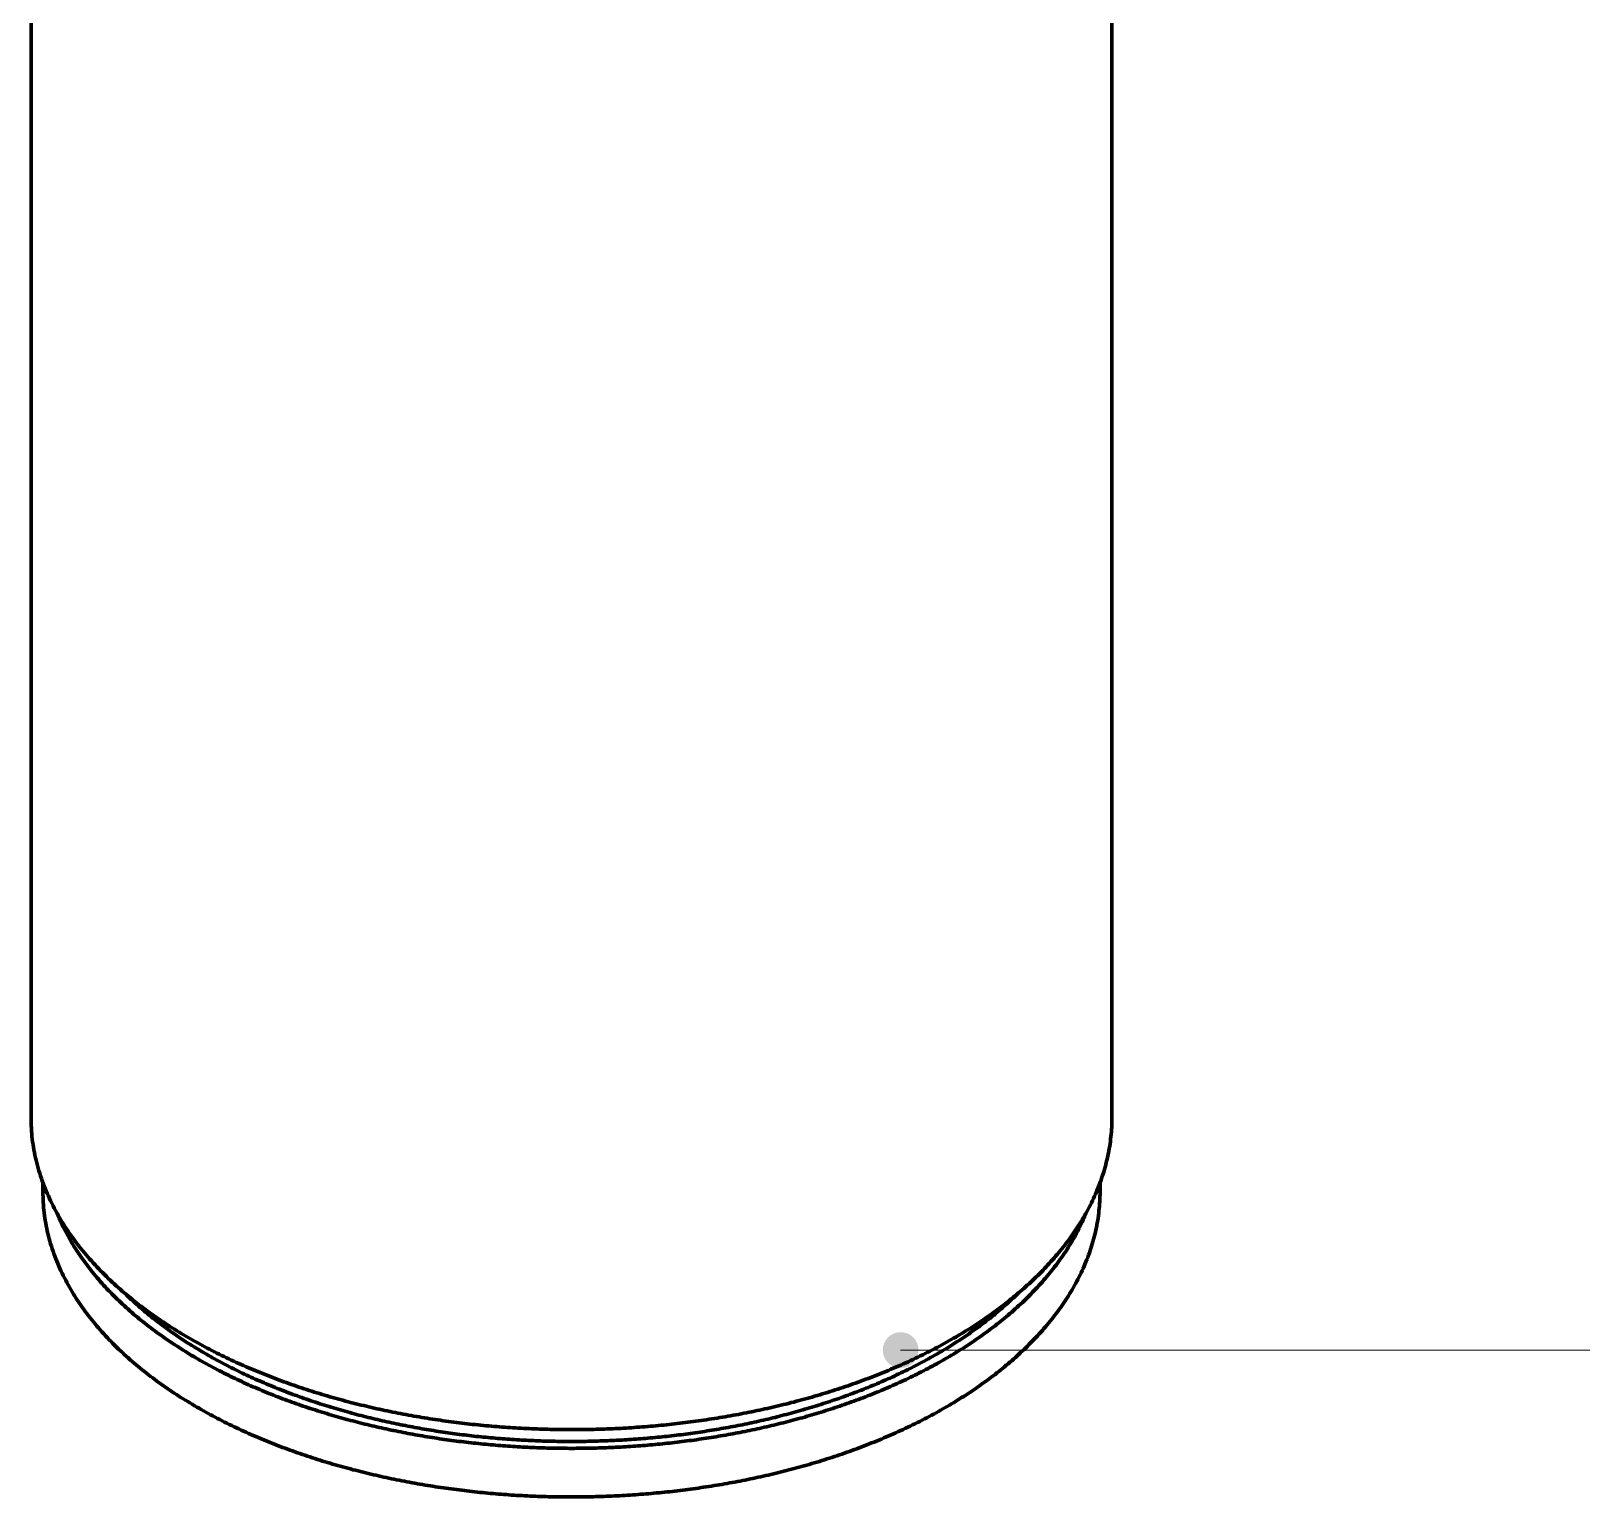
# Model space of a CAD drawing. Header units: millimetres. Extents: x 0 to 420, y 0 to 297.
# Drawn here: x 117.3 to 169.4, y 81.9 to 131.2 of the extents above; entities that cross this region are included whole.
import ezdxf

# ---------------------------------------------------------------- set-up
doc = ezdxf.new("R2010")
doc.units = ezdxf.units.MM
doc.layers.add('01-VISIBLE', color=7, linetype='CONTINUOUS', lineweight=70)
doc.layers.add('08-FINA', color=5, linetype='CONTINUOUS', lineweight=18)

msp = doc.modelspace()

# ---------------------------------------------------------------- hatches: boundary and pattern name
at = {"layer": '08-FINA'}
h = msp.add_hatch(color=7, dxfattribs=at)
h.dxf.hatch_style = 1
edge = h.paths.add_edge_path()
edge.add_arc((146.535, 86.879), 0.6, 0, 360)

# ---------------------------------------------------------------- linework, layer by layer
at = {"layer": '01-VISIBLE'}
for p, q in [((117.331, 94.687), (117.331, 173.407)), ((153.631, 94.687), (153.631, 173.407)), ((117.731, 92.194), (117.731, 92.499)), ((153.231, 92.194), (153.231, 92.499))]:
    msp.add_line(p, q, dxfattribs=at)
for points in [[(117.331, 94.687), (117.332, 94.596), (117.334, 94.505), (117.337, 94.415), (117.342, 94.324), (117.348, 94.234), (117.356, 94.144), (117.364, 94.054), (117.375, 93.964), (117.386, 93.874), (117.399, 93.784), (117.413, 93.695), (117.428, 93.605), (117.445, 93.516), (117.463, 93.428), (117.482, 93.339), (117.502, 93.251), (117.524, 93.163), (117.547, 93.075), (117.571, 92.988), (117.597, 92.901), (117.623, 92.814), (117.651, 92.728), (117.68, 92.642), (117.71, 92.557), (117.741, 92.472), (117.774, 92.387), (117.807, 92.303), (117.842, 92.219), (117.877, 92.136), (117.914, 92.053), (117.951, 91.971), (117.99, 91.889), (118.03, 91.808), (118.07, 91.727), (118.112, 91.646), (118.155, 91.566), (118.198, 91.487), (118.243, 91.408), (118.288, 91.329), (118.334, 91.252), (118.381, 91.174), (118.429, 91.097), (118.478, 91.021), (118.528, 90.945), (118.578, 90.87), (118.629, 90.795), (118.681, 90.721), (118.734, 90.647), (118.787, 90.574), (118.841, 90.502), (118.896, 90.43), (118.952, 90.358), (119.008, 90.287), (119.065, 90.217), (119.123, 90.147), (119.181, 90.078), (119.24, 90.009), (119.3, 89.941), (119.36, 89.873), (119.42, 89.806), (119.482, 89.739), (119.544, 89.673), (119.606, 89.607), (119.669, 89.542), (119.733, 89.478), (119.797, 89.414), (119.861, 89.35), (119.926, 89.287), (119.992, 89.225), (120.058, 89.163), (120.125, 89.101), (120.192, 89.04), (120.259, 88.98), (120.327, 88.92), (120.395, 88.86), (120.464, 88.801), (120.533, 88.743), (120.603, 88.685), (120.673, 88.628), (120.743, 88.571), (120.814, 88.514), (120.885, 88.458), (120.957, 88.403), (121.029, 88.348), (121.101, 88.293), (121.174, 88.239), (121.247, 88.185), (121.32, 88.132), (121.394, 88.079), (121.468, 88.027), (121.542, 87.975), (121.617, 87.924), (121.692, 87.873), (121.767, 87.823), (121.842, 87.773), (121.918, 87.723), (121.994, 87.674), (122.071, 87.625), (122.147, 87.577), (122.224, 87.529), (122.302, 87.482), (122.379, 87.435), (122.457, 87.389), (122.535, 87.342), (122.613, 87.297), (122.691, 87.252), (122.77, 87.207), (122.849, 87.162), (122.928, 87.118), (123.008, 87.075), (123.087, 87.031), (123.167, 86.989), (123.247, 86.946), (123.327, 86.904), (123.408, 86.862), (123.488, 86.821), (123.569, 86.78), (123.65, 86.74), (123.731, 86.7), (123.813, 86.66), (123.894, 86.621), (123.976, 86.582), (124.058, 86.543), (124.14, 86.505), (124.223, 86.467), (124.305, 86.43), (124.388, 86.393), (124.471, 86.356), (124.554, 86.32), (124.637, 86.284), (124.72, 86.248), (124.803, 86.213), (124.887, 86.178), (124.971, 86.144), (125.055, 86.109), (125.139, 86.076), (125.223, 86.042), (125.307, 86.009), (125.391, 85.976), (125.476, 85.944), (125.561, 85.912), (125.646, 85.88), (125.73, 85.848), (125.816, 85.817), (125.901, 85.786), (125.986, 85.756), (126.071, 85.726), (126.157, 85.696), (126.243, 85.667), (126.328, 85.638), (126.414, 85.609), (126.5, 85.58), (126.586, 85.552), (126.673, 85.525), (126.759, 85.497), (126.845, 85.47), (126.932, 85.443), (127.018, 85.417), (127.105, 85.39), (127.192, 85.364), (127.279, 85.339), (127.366, 85.314), (127.453, 85.289), (127.54, 85.264), (127.627, 85.24), (127.715, 85.216), (127.802, 85.192), (127.89, 85.168), (127.977, 85.145), (128.065, 85.122), (128.152, 85.1), (128.24, 85.078), (128.328, 85.056), (128.416, 85.034), (128.504, 85.013), (128.592, 84.992), (128.68, 84.971), (128.769, 84.951), (128.857, 84.931), (128.945, 84.911), (129.034, 84.891), (129.122, 84.872), (129.211, 84.853), (129.3, 84.834), (129.388, 84.816), (129.477, 84.798), (129.566, 84.78), (129.655, 84.762), (129.744, 84.745), (129.833, 84.728), (129.922, 84.711), (130.011, 84.695), (130.1, 84.679), (130.189, 84.663), (130.278, 84.647), (130.367, 84.632), (130.457, 84.617), (130.546, 84.602), (130.636, 84.588), (130.725, 84.574), (130.815, 84.56), (130.904, 84.546), (130.994, 84.533), (131.083, 84.52), (131.173, 84.507), (131.263, 84.495), (131.352, 84.482), (131.442, 84.47), (131.532, 84.459), (131.622, 84.447), (131.712, 84.436), (131.802, 84.425), (131.892, 84.415), (131.982, 84.404), (132.072, 84.394), (132.162, 84.384), (132.252, 84.375), (132.342, 84.366), (132.432, 84.357), (132.522, 84.348), (132.612, 84.339), (132.703, 84.331), (132.793, 84.323), (132.883, 84.316), (132.973, 84.308), (133.064, 84.301), (133.154, 84.294), (133.244, 84.288), (133.335, 84.281), (133.425, 84.275), (133.515, 84.269), (133.606, 84.264), (133.696, 84.258), (133.787, 84.253), (133.877, 84.249), (133.968, 84.244), (134.058, 84.24), (134.148, 84.236), (134.239, 84.232), (134.329, 84.229), (134.42, 84.226), (134.511, 84.223), (134.601, 84.22), (134.692, 84.218), (134.782, 84.215), (134.873, 84.214), (134.963, 84.212), (135.054, 84.211), (135.144, 84.209), (135.235, 84.209), (135.326, 84.208), (135.416, 84.208), (135.507, 84.208), (135.597, 84.208), (135.688, 84.208), (135.778, 84.209), (135.869, 84.21), (135.96, 84.211), (136.05, 84.213), (136.141, 84.215), (136.231, 84.217), (136.322, 84.219), (136.412, 84.221), (136.503, 84.224), (136.593, 84.227), (136.684, 84.231), (136.774, 84.234), (136.865, 84.238), (136.955, 84.242), (137.046, 84.247), (137.136, 84.251), (137.227, 84.256), (137.317, 84.261), (137.408, 84.267), (137.498, 84.273), (137.588, 84.279), (137.679, 84.285), (137.769, 84.291), (137.859, 84.298), (137.95, 84.305), (138.04, 84.312), (138.13, 84.32), (138.221, 84.328), (138.311, 84.336), (138.401, 84.344), (138.491, 84.353), (138.581, 84.362), (138.671, 84.371), (138.761, 84.38), (138.851, 84.39), (138.942, 84.4), (139.032, 84.41), (139.121, 84.421), (139.211, 84.431), (139.301, 84.442), (139.391, 84.454), (139.481, 84.465), (139.571, 84.477), (139.661, 84.489), (139.75, 84.502), (139.84, 84.514), (139.93, 84.527), (140.019, 84.54), (140.109, 84.554), (140.198, 84.568), (140.288, 84.582), (140.377, 84.596), (140.467, 84.611), (140.556, 84.626), (140.645, 84.641), (140.735, 84.656), (140.824, 84.672), (140.913, 84.688), (141.002, 84.704), (141.091, 84.721), (141.18, 84.738), (141.269, 84.755), (141.358, 84.772), (141.447, 84.79), (141.535, 84.808), (141.624, 84.826), (141.713, 84.845), (141.801, 84.863), (141.89, 84.883), (141.978, 84.902), (142.067, 84.922), (142.155, 84.942), (142.243, 84.962), (142.332, 84.983), (142.42, 85.004), (142.508, 85.025), (142.596, 85.046), (142.684, 85.068), (142.772, 85.09), (142.859, 85.113), (142.947, 85.135), (143.035, 85.158), (143.122, 85.181), (143.21, 85.205), (143.297, 85.229), (143.384, 85.253), (143.471, 85.278), (143.559, 85.303), (143.646, 85.328), (143.733, 85.353), (143.819, 85.379), (143.906, 85.405), (143.993, 85.431), (144.079, 85.458), (144.166, 85.485), (144.252, 85.512), (144.338, 85.54), (144.425, 85.568), (144.511, 85.596), (144.596, 85.625), (144.682, 85.654), (144.768, 85.683), (144.854, 85.713), (144.939, 85.743), (145.024, 85.773), (145.11, 85.804), (145.195, 85.835), (145.28, 85.866), (145.365, 85.898), (145.449, 85.929), (145.534, 85.962), (145.619, 85.994), (145.703, 86.027), (145.787, 86.061), (145.871, 86.094), (145.955, 86.129), (146.039, 86.163), (146.123, 86.198), (146.206, 86.233), (146.289, 86.268), (146.373, 86.304), (146.456, 86.34), (146.539, 86.377), (146.621, 86.414), (146.704, 86.451), (146.786, 86.489), (146.868, 86.527), (146.95, 86.565), (147.032, 86.604), (147.114, 86.643), (147.196, 86.682), (147.277, 86.722), (147.358, 86.763), (147.439, 86.803), (147.52, 86.844), (147.6, 86.886), (147.68, 86.928), (147.761, 86.97), (147.841, 87.013), (147.92, 87.056), (148, 87.099), (148.079, 87.143), (148.158, 87.187), (148.237, 87.232), (148.315, 87.277)], [(148.315, 87.277), (148.385, 87.317), (148.454, 87.358), (148.523, 87.399), (148.592, 87.44), (148.66, 87.482), (148.729, 87.524), (148.797, 87.566), (148.865, 87.608), (148.933, 87.651), (149, 87.695), (149.068, 87.738), (149.135, 87.782), (149.202, 87.827), (149.268, 87.871), (149.335, 87.916), (149.401, 87.962), (149.467, 88.008), (149.533, 88.054), (149.598, 88.1), (149.663, 88.147), (149.728, 88.194), (149.793, 88.242), (149.857, 88.29), (149.921, 88.338), (149.985, 88.387), (150.049, 88.436), (150.112, 88.485), (150.175, 88.535), (150.237, 88.585), (150.3, 88.636), (150.362, 88.687), (150.423, 88.738), (150.485, 88.79), (150.546, 88.842), (150.607, 88.894), (150.667, 88.947), (150.727, 89), (150.787, 89.054), (150.846, 89.108), (150.905, 89.163), (150.963, 89.218), (151.022, 89.273), (151.079, 89.329), (151.137, 89.385), (151.194, 89.441), (151.25, 89.498), (151.306, 89.555), (151.362, 89.613), (151.418, 89.671), (151.472, 89.73), (151.527, 89.789), (151.581, 89.848), (151.634, 89.908), (151.687, 89.968), (151.74, 90.029), (151.792, 90.09), (151.844, 90.151), (151.895, 90.213), (151.945, 90.276), (151.995, 90.339), (152.045, 90.402), (152.094, 90.465), (152.142, 90.529), (152.19, 90.594), (152.237, 90.659), (152.284, 90.724), (152.33, 90.79), (152.375, 90.856), (152.42, 90.922), (152.464, 90.989), (152.508, 91.057), (152.551, 91.125), (152.593, 91.193), (152.634, 91.262), (152.675, 91.331), (152.716, 91.4), (152.755, 91.47), (152.794, 91.54), (152.832, 91.611), (152.869, 91.682), (152.906, 91.753), (152.942, 91.825), (152.977, 91.897), (153.011, 91.97), (153.044, 92.043), (153.077, 92.116), (153.109, 92.19), (153.14, 92.264), (153.17, 92.338), (153.199, 92.413), (153.227, 92.488), (153.255, 92.564), (153.282, 92.639), (153.307, 92.715), (153.332, 92.792), (153.356, 92.868), (153.379, 92.945), (153.401, 93.022), (153.422, 93.1), (153.442, 93.177), (153.461, 93.255), (153.479, 93.334), (153.497, 93.412), (153.513, 93.491), (153.528, 93.569), (153.542, 93.648), (153.555, 93.728), (153.567, 93.807), (153.578, 93.886), (153.588, 93.966), (153.597, 94.046), (153.605, 94.126), (153.612, 94.206), (153.618, 94.286), (153.623, 94.366), (153.627, 94.446), (153.629, 94.526), (153.631, 94.606), (153.631, 94.687)], [(117.731, 92.194), (117.732, 92.106), (117.734, 92.017), (117.737, 91.929), (117.742, 91.84), (117.748, 91.752), (117.755, 91.663), (117.764, 91.575), (117.774, 91.487), (117.785, 91.399), (117.797, 91.312), (117.811, 91.224), (117.826, 91.137), (117.842, 91.05), (117.86, 90.963), (117.879, 90.876), (117.899, 90.79), (117.92, 90.704), (117.942, 90.618), (117.966, 90.533), (117.991, 90.448), (118.017, 90.363), (118.044, 90.279), (118.072, 90.195), (118.102, 90.112), (118.132, 90.028), (118.164, 89.946), (118.197, 89.863), (118.23, 89.781), (118.265, 89.7), (118.301, 89.619), (118.338, 89.538), (118.376, 89.458), (118.414, 89.379), (118.454, 89.3), (118.495, 89.221), (118.537, 89.143), (118.579, 89.065), (118.623, 88.988), (118.667, 88.911), (118.712, 88.835), (118.758, 88.759), (118.805, 88.684), (118.853, 88.609), (118.901, 88.535), (118.95, 88.462), (119.001, 88.389), (119.051, 88.316), (119.103, 88.244), (119.155, 88.173), (119.208, 88.102), (119.262, 88.031), (119.316, 87.961), (119.371, 87.892), (119.427, 87.823), (119.483, 87.755), (119.54, 87.687), (119.598, 87.62), (119.656, 87.553), (119.715, 87.487), (119.774, 87.421), (119.834, 87.356), (119.895, 87.291), (119.956, 87.227), (120.018, 87.163), (120.08, 87.1), (120.142, 87.037), (120.206, 86.975), (120.269, 86.914), (120.333, 86.853), (120.398, 86.792), (120.463, 86.732), (120.529, 86.672), (120.595, 86.613), (120.661, 86.555), (120.728, 86.496), (120.795, 86.439), (120.863, 86.382), (120.931, 86.325), (120.999, 86.269), (121.068, 86.213), (121.137, 86.158), (121.207, 86.103), (121.277, 86.049), (121.347, 85.995), (121.418, 85.942), (121.489, 85.889), (121.56, 85.836), (121.632, 85.784), (121.704, 85.733), (121.777, 85.682), (121.849, 85.631), (121.922, 85.581), (121.996, 85.531), (122.069, 85.482), (122.143, 85.433), (122.217, 85.384), (122.292, 85.336), (122.366, 85.289), (122.441, 85.242), (122.516, 85.195), (122.592, 85.148), (122.668, 85.103), (122.744, 85.057), (122.82, 85.012), (122.896, 84.967), (122.973, 84.923), (123.05, 84.879), (123.127, 84.836), (123.205, 84.793), (123.282, 84.75), (123.36, 84.708), (123.438, 84.666), (123.517, 84.624), (123.595, 84.583), (123.674, 84.543), (123.753, 84.502), (123.832, 84.462), (123.911, 84.423), (123.99, 84.384), (124.07, 84.345), (124.15, 84.306), (124.23, 84.268), (124.31, 84.231), (124.39, 84.193), (124.471, 84.156), (124.551, 84.12), (124.632, 84.083), (124.713, 84.047), (124.794, 84.012), (124.876, 83.977), (124.957, 83.942), (125.039, 83.907), (125.12, 83.873), (125.202, 83.839), (125.284, 83.806), (125.366, 83.773), (125.449, 83.74), (125.531, 83.708), (125.614, 83.676), (125.696, 83.644), (125.779, 83.613), (125.862, 83.582), (125.945, 83.551), (126.029, 83.52), (126.112, 83.49), (126.195, 83.461), (126.279, 83.431), (126.363, 83.402), (126.446, 83.373), (126.53, 83.345), (126.614, 83.317), (126.698, 83.289), (126.782, 83.261), (126.867, 83.234), (126.951, 83.207), (127.036, 83.181), (127.12, 83.154), (127.205, 83.128), (127.29, 83.103), (127.375, 83.077), (127.46, 83.052), (127.545, 83.028), (127.63, 83.003), (127.715, 82.979), (127.8, 82.955), (127.886, 82.932), (127.971, 82.909), (128.057, 82.886), (128.142, 82.863), (128.228, 82.841), (128.314, 82.819), (128.4, 82.797), (128.486, 82.776), (128.572, 82.755), (128.658, 82.734), (128.744, 82.713), (128.83, 82.693), (128.917, 82.673), (129.003, 82.653), (129.089, 82.634), (129.176, 82.615), (129.262, 82.596), (129.349, 82.577), (129.436, 82.559), (129.522, 82.541), (129.609, 82.523), (129.696, 82.506), (129.783, 82.489), (129.87, 82.472), (129.957, 82.455), (130.044, 82.439), (130.131, 82.423), (130.218, 82.407), (130.306, 82.392), (130.393, 82.376), (130.48, 82.361), (130.568, 82.347), (130.655, 82.332), (130.742, 82.318), (130.83, 82.304), (130.917, 82.291), (131.005, 82.277), (131.093, 82.264), (131.18, 82.252), (131.268, 82.239), (131.356, 82.227), (131.443, 82.215), (131.531, 82.203), (131.619, 82.192), (131.707, 82.181), (131.795, 82.17), (131.883, 82.159), (131.971, 82.149), (132.059, 82.139), (132.147, 82.129), (132.235, 82.119), (132.323, 82.11), (132.411, 82.101), (132.499, 82.092), (132.587, 82.083), (132.676, 82.075), (132.764, 82.067), (132.852, 82.059), (132.94, 82.052), (133.029, 82.045), (133.117, 82.038), (133.205, 82.031), (133.294, 82.024), (133.382, 82.018), (133.47, 82.012), (133.559, 82.007), (133.647, 82.001), (133.735, 81.996), (133.824, 81.991), (133.912, 81.986), (134.001, 81.982), (134.089, 81.978), (134.178, 81.974), (134.266, 81.97), (134.355, 81.967), (134.443, 81.964), (134.532, 81.961), (134.62, 81.958), (134.709, 81.956), (134.798, 81.954), (134.886, 81.952), (134.975, 81.95), (135.063, 81.949), (135.152, 81.948), (135.24, 81.947), (135.329, 81.947), (135.418, 81.946), (135.506, 81.946), (135.595, 81.946), (135.683, 81.947), (135.772, 81.948), (135.86, 81.949), (135.949, 81.95), (136.038, 81.951), (136.126, 81.953), (136.215, 81.955), (136.303, 81.957), (136.392, 81.96), (136.48, 81.962), (136.569, 81.965), (136.657, 81.969), (136.746, 81.972), (136.834, 81.976), (136.923, 81.98), (137.011, 81.984), (137.1, 81.989), (137.188, 81.994), (137.277, 81.999), (137.365, 82.004), (137.454, 82.01), (137.542, 82.016), (137.63, 82.022), (137.719, 82.028), (137.807, 82.035), (137.895, 82.041), (137.984, 82.049), (138.072, 82.056), (138.16, 82.064), (138.248, 82.072), (138.337, 82.08), (138.425, 82.088), (138.513, 82.097), (138.601, 82.106), (138.689, 82.115), (138.777, 82.124), (138.865, 82.134), (138.953, 82.144), (139.041, 82.154), (139.129, 82.165), (139.217, 82.176), (139.305, 82.187), (139.393, 82.198), (139.481, 82.21), (139.568, 82.222), (139.656, 82.234), (139.744, 82.246), (139.832, 82.259), (139.919, 82.272), (140.007, 82.285), (140.094, 82.298), (140.182, 82.312), (140.269, 82.326), (140.357, 82.34), (140.444, 82.355), (140.531, 82.37), (140.619, 82.385), (140.706, 82.4), (140.793, 82.416), (140.88, 82.432), (140.967, 82.448), (141.054, 82.464), (141.141, 82.481), (141.228, 82.498), (141.315, 82.516), (141.402, 82.533), (141.489, 82.551), (141.575, 82.569), (141.662, 82.588), (141.749, 82.606), (141.835, 82.625), (141.922, 82.645), (142.008, 82.664), (142.094, 82.684), (142.181, 82.704), (142.267, 82.725), (142.353, 82.745), (142.439, 82.766), (142.525, 82.788), (142.611, 82.809), (142.697, 82.831), (142.783, 82.853), (142.868, 82.876), (142.954, 82.899), (143.039, 82.922), (143.125, 82.945), (143.21, 82.969), (143.295, 82.993), (143.381, 83.017), (143.466, 83.042), (143.551, 83.066), (143.636, 83.092), (143.72, 83.117), (143.805, 83.143), (143.89, 83.169), (143.974, 83.195), (144.059, 83.222), (144.143, 83.249), (144.227, 83.277), (144.312, 83.304), (144.396, 83.332), (144.48, 83.361), (144.563, 83.389), (144.647, 83.418), (144.731, 83.448), (144.814, 83.477), (144.898, 83.507), (144.981, 83.537), (145.064, 83.568), (145.147, 83.599), (145.23, 83.63), (145.313, 83.662), (145.395, 83.694), (145.478, 83.726), (145.56, 83.759), (145.642, 83.791), (145.724, 83.825), (145.806, 83.858), (145.888, 83.892), (145.97, 83.927), (146.051, 83.961), (146.133, 83.996), (146.214, 84.032), (146.295, 84.068), (146.376, 84.104), (146.457, 84.14), (146.537, 84.177), (146.617, 84.214), (146.698, 84.252), (146.778, 84.29), (146.858, 84.328), (146.937, 84.366), (147.017, 84.405), (147.096, 84.445), (147.175, 84.485), (147.254, 84.525), (147.333, 84.565), (147.412, 84.606), (147.49, 84.648), (147.568, 84.689), (147.646, 84.731), (147.724, 84.774), (147.801, 84.817), (147.879, 84.86), (147.956, 84.904), (148.032, 84.948)], [(148.032, 84.948), (148.102, 84.988), (148.172, 85.029), (148.241, 85.07), (148.31, 85.112), (148.379, 85.153), (148.447, 85.195), (148.516, 85.238), (148.584, 85.281), (148.652, 85.324), (148.72, 85.367), (148.787, 85.411), (148.854, 85.456), (148.921, 85.5), (148.988, 85.545), (149.055, 85.59), (149.121, 85.636), (149.187, 85.682), (149.253, 85.729), (149.318, 85.775), (149.384, 85.823), (149.449, 85.87), (149.513, 85.918), (149.578, 85.966), (149.642, 86.015), (149.706, 86.064), (149.769, 86.114), (149.832, 86.163), (149.895, 86.214), (149.958, 86.264), (150.02, 86.315), (150.082, 86.367), (150.144, 86.419), (150.205, 86.471), (150.266, 86.523), (150.327, 86.576), (150.387, 86.63), (150.447, 86.684), (150.506, 86.738), (150.565, 86.793), (150.624, 86.848), (150.682, 86.903), (150.74, 86.959), (150.798, 87.015), (150.855, 87.072), (150.912, 87.129), (150.968, 87.187), (151.024, 87.245), (151.079, 87.303), (151.134, 87.362), (151.189, 87.421), (151.243, 87.481), (151.296, 87.541), (151.349, 87.602), (151.402, 87.663), (151.454, 87.724), (151.505, 87.786), (151.556, 87.848), (151.607, 87.911), (151.657, 87.974), (151.706, 88.038), (151.755, 88.102), (151.803, 88.167), (151.851, 88.232), (151.898, 88.297), (151.944, 88.363), (151.99, 88.429), (152.035, 88.496), (152.08, 88.563), (152.123, 88.63), (152.167, 88.698), (152.209, 88.767), (152.251, 88.835), (152.292, 88.905), (152.332, 88.974), (152.372, 89.044), (152.411, 89.115), (152.449, 89.186), (152.487, 89.257), (152.523, 89.329), (152.559, 89.401), (152.594, 89.473), (152.628, 89.546), (152.662, 89.619), (152.695, 89.693), (152.726, 89.767), (152.757, 89.841), (152.787, 89.916), (152.816, 89.991), (152.845, 90.066), (152.872, 90.142), (152.898, 90.218), (152.924, 90.295), (152.948, 90.371), (152.972, 90.448), (152.994, 90.526), (153.016, 90.603), (153.037, 90.681), (153.056, 90.759), (153.075, 90.837), (153.093, 90.916), (153.109, 90.995), (153.125, 91.074), (153.139, 91.153), (153.153, 91.232), (153.165, 91.312), (153.177, 91.392), (153.187, 91.471), (153.196, 91.551), (153.205, 91.631), (153.212, 91.712), (153.218, 91.792), (153.223, 91.872), (153.226, 91.953), (153.229, 92.033), (153.231, 92.114), (153.231, 92.194)], [(118.207, 91.472), (118.238, 91.396), (118.271, 91.32), (118.304, 91.244), (118.339, 91.169), (118.374, 91.095), (118.41, 91.021), (118.447, 90.947), (118.485, 90.873), (118.523, 90.8), (118.563, 90.728), (118.603, 90.656), (118.644, 90.584), (118.685, 90.513), (118.728, 90.442), (118.771, 90.372), (118.815, 90.302), (118.859, 90.232), (118.905, 90.163), (118.951, 90.095), (118.997, 90.027), (119.044, 89.959), (119.092, 89.892), (119.141, 89.825), (119.19, 89.759), (119.24, 89.693), (119.29, 89.627), (119.341, 89.563), (119.393, 89.498), (119.445, 89.434), (119.498, 89.371), (119.551, 89.308), (119.605, 89.245), (119.659, 89.183), (119.714, 89.121), (119.769, 89.06), (119.825, 88.999), (119.881, 88.939), (119.938, 88.879), (119.995, 88.819), (120.053, 88.76), (120.111, 88.702), (120.17, 88.643), (120.229, 88.586), (120.288, 88.529), (120.348, 88.472), (120.408, 88.415), (120.469, 88.359), (120.53, 88.304), (120.591, 88.249), (120.653, 88.194), (120.716, 88.14), (120.778, 88.086), (120.841, 88.033), (120.904, 87.98), (120.968, 87.927), (121.032, 87.875), (121.096, 87.823), (121.161, 87.772), (121.226, 87.721), (121.291, 87.671), (121.357, 87.621), (121.423, 87.571), (121.489, 87.522), (121.555, 87.473), (121.622, 87.424), (121.689, 87.376), (121.757, 87.329), (121.824, 87.281), (121.892, 87.234), (121.96, 87.188), (122.029, 87.142), (122.097, 87.096), (122.166, 87.05), (122.236, 87.005), (122.305, 86.961), (122.375, 86.916), (122.444, 86.873), (122.515, 86.829), (122.585, 86.786), (122.655, 86.743), (122.726, 86.7), (122.797, 86.658), (122.868, 86.617), (122.94, 86.575), (123.011, 86.534), (123.083, 86.493), (123.155, 86.453), (123.227, 86.413), (123.3, 86.373), (123.372, 86.334), (123.445, 86.295), (123.518, 86.257), (123.591, 86.218), (123.665, 86.18), (123.738, 86.143), (123.812, 86.105), (123.885, 86.068), (123.959, 86.032), (124.033, 85.995), (124.108, 85.959), (124.182, 85.924), (124.257, 85.888), (124.331, 85.853), (124.406, 85.819), (124.481, 85.784), (124.557, 85.75), (124.632, 85.716), (124.707, 85.683), (124.783, 85.65), (124.859, 85.617), (124.934, 85.584), (125.01, 85.552), (125.087, 85.52), (125.163, 85.489), (125.239, 85.457), (125.316, 85.426), (125.392, 85.396), (125.469, 85.365), (125.546, 85.335), (125.623, 85.305), (125.7, 85.276), (125.777, 85.246), (125.854, 85.217), (125.932, 85.189), (126.009, 85.16), (126.087, 85.132), (126.164, 85.104), (126.242, 85.077), (126.32, 85.05), (126.398, 85.023), (126.476, 84.996), (126.554, 84.97), (126.633, 84.943), (126.711, 84.918), (126.79, 84.892), (126.868, 84.867), (126.947, 84.842), (127.026, 84.817), (127.104, 84.792), (127.183, 84.768), (127.262, 84.744), (127.341, 84.72), (127.42, 84.697), (127.5, 84.674), (127.579, 84.651), (127.658, 84.628), (127.738, 84.606), (127.817, 84.584), (127.897, 84.562), (127.977, 84.54), (128.056, 84.519), (128.136, 84.498), (128.216, 84.477), (128.296, 84.456), (128.376, 84.436), (128.456, 84.416), (128.536, 84.396), (128.616, 84.377), (128.696, 84.357), (128.777, 84.338), (128.857, 84.32), (128.938, 84.301), (129.018, 84.283), (129.099, 84.265), (129.179, 84.247), (129.26, 84.229), (129.341, 84.212), (129.421, 84.195), (129.502, 84.178), (129.583, 84.162), (129.664, 84.145), (129.745, 84.129), (129.826, 84.113), (129.907, 84.098), (129.988, 84.082), (130.069, 84.067), (130.15, 84.052), (130.231, 84.038), (130.313, 84.023), (130.394, 84.009), (130.475, 83.995), (130.557, 83.982), (130.638, 83.968), (130.72, 83.955), (130.801, 83.942), (130.883, 83.929), (130.964, 83.917), (131.046, 83.904), (131.128, 83.892), (131.209, 83.88), (131.291, 83.869), (131.373, 83.858), (131.455, 83.846), (131.536, 83.836), (131.618, 83.825), (131.7, 83.814), (131.782, 83.804), (131.864, 83.794), (131.946, 83.785), (132.028, 83.775), (132.11, 83.766), (132.192, 83.757), (132.274, 83.748), (132.356, 83.739), (132.438, 83.731), (132.52, 83.723), (132.602, 83.715), (132.685, 83.707), (132.767, 83.7), (132.849, 83.693), (132.931, 83.686), (133.014, 83.679), (133.096, 83.672), (133.178, 83.666), (133.26, 83.66), (133.343, 83.654), (133.425, 83.648), (133.507, 83.643), (133.59, 83.638), (133.672, 83.633), (133.755, 83.628), (133.837, 83.623), (133.919, 83.619), (134.002, 83.615), (134.084, 83.611), (134.167, 83.607), (134.249, 83.604), (134.332, 83.601), (134.414, 83.598), (134.497, 83.595), (134.579, 83.592), (134.662, 83.59), (134.744, 83.588), (134.827, 83.586), (134.909, 83.585), (134.992, 83.583), (135.074, 83.582), (135.157, 83.581), (135.239, 83.58), (135.322, 83.58), (135.404, 83.579), (135.487, 83.579), (135.569, 83.579), (135.652, 83.58), (135.735, 83.58), (135.817, 83.581), (135.9, 83.582), (135.982, 83.583), (136.065, 83.585), (136.147, 83.586), (136.23, 83.588), (136.312, 83.59), (136.395, 83.593), (136.477, 83.595), (136.56, 83.598), (136.642, 83.601), (136.725, 83.604), (136.807, 83.608), (136.89, 83.612), (136.972, 83.615), (137.054, 83.62), (137.137, 83.624), (137.219, 83.628), (137.302, 83.633), (137.384, 83.638), (137.466, 83.644), (137.549, 83.649), (137.631, 83.655), (137.713, 83.661), (137.796, 83.667), (137.878, 83.673), (137.96, 83.68), (138.043, 83.686), (138.125, 83.694), (138.207, 83.701), (138.289, 83.708), (138.371, 83.716), (138.453, 83.724), (138.536, 83.732), (138.618, 83.74), (138.7, 83.749), (138.782, 83.758), (138.864, 83.767), (138.946, 83.776), (139.028, 83.786), (139.11, 83.796), (139.192, 83.806), (139.274, 83.816), (139.356, 83.826), (139.437, 83.837), (139.519, 83.848), (139.601, 83.859), (139.683, 83.87), (139.764, 83.882), (139.846, 83.894), (139.928, 83.906), (140.009, 83.918), (140.091, 83.931), (140.172, 83.944), (140.254, 83.957), (140.335, 83.97), (140.417, 83.983), (140.498, 83.997), (140.58, 84.011), (140.661, 84.025), (140.742, 84.04), (140.823, 84.054), (140.905, 84.069), (140.986, 84.084), (141.067, 84.1), (141.148, 84.115), (141.229, 84.131), (141.31, 84.147), (141.391, 84.164), (141.472, 84.18), (141.552, 84.197), (141.633, 84.214), (141.714, 84.232), (141.794, 84.249), (141.875, 84.267), (141.956, 84.285), (142.036, 84.304), (142.116, 84.322), (142.197, 84.341), (142.277, 84.36), (142.357, 84.379), (142.437, 84.399), (142.518, 84.419), (142.598, 84.439), (142.678, 84.459), (142.758, 84.48), (142.837, 84.501), (142.917, 84.522), (142.997, 84.543), (143.077, 84.565), (143.156, 84.587), (143.236, 84.609), (143.315, 84.631), (143.394, 84.654), (143.474, 84.677), (143.553, 84.7), (143.632, 84.724), (143.711, 84.747), (143.79, 84.771), (143.869, 84.796), (143.948, 84.82), (144.026, 84.845), (144.105, 84.87), (144.184, 84.895), (144.262, 84.921), (144.34, 84.947), (144.419, 84.973), (144.497, 85), (144.575, 85.026), (144.653, 85.053), (144.731, 85.081), (144.809, 85.108), (144.886, 85.136), (144.964, 85.164), (145.041, 85.193), (145.119, 85.221), (145.196, 85.25), (145.273, 85.28), (145.35, 85.309), (145.427, 85.339), (145.504, 85.369), (145.581, 85.4), (145.657, 85.431), (145.734, 85.462), (145.81, 85.493), (145.886, 85.525), (145.962, 85.557), (146.038, 85.589), (146.114, 85.621), (146.19, 85.654), (146.266, 85.688), (146.341, 85.721), (146.416, 85.755), (146.491, 85.789), (146.566, 85.823), (146.641, 85.858), (146.716, 85.893), (146.791, 85.929), (146.865, 85.964), (146.939, 86), (147.013, 86.037), (147.087, 86.073), (147.161, 86.11), (147.235, 86.148), (147.308, 86.185), (147.381, 86.223), (147.454, 86.262), (147.527, 86.3), (147.6, 86.339), (147.673, 86.379), (147.745, 86.419), (147.817, 86.459), (147.889, 86.499), (147.961, 86.54), (148.032, 86.581)], [(148.032, 86.581), (148.102, 86.621), (148.171, 86.662), (148.241, 86.703), (148.31, 86.744), (148.379, 86.786), (148.447, 86.828), (148.515, 86.871), (148.584, 86.914), (148.652, 86.957), (148.719, 87), (148.787, 87.044), (148.854, 87.088), (148.921, 87.133), (148.988, 87.178), (149.054, 87.223), (149.121, 87.269), (149.187, 87.315), (149.252, 87.361), (149.318, 87.408), (149.383, 87.455), (149.448, 87.503), (149.513, 87.551), (149.577, 87.599), (149.641, 87.648), (149.705, 87.697), (149.769, 87.746), (149.832, 87.796), (149.895, 87.846), (149.957, 87.897), (150.02, 87.948), (150.081, 87.999), (150.143, 88.051), (150.204, 88.103), (150.265, 88.156), (150.326, 88.209), (150.386, 88.262), (150.446, 88.316), (150.505, 88.37), (150.565, 88.425), (150.623, 88.48), (150.682, 88.535), (150.74, 88.591), (150.797, 88.647), (150.854, 88.704), (150.911, 88.761), (150.967, 88.819), (151.023, 88.877), (151.078, 88.935), (151.133, 88.994), (151.188, 89.053), (151.242, 89.113), (151.295, 89.173), (151.348, 89.234), (151.401, 89.295), (151.453, 89.356), (151.504, 89.418), (151.555, 89.48), (151.606, 89.543), (151.656, 89.606), (151.705, 89.67), (151.754, 89.734), (151.802, 89.798), (151.85, 89.863), (151.897, 89.928), (151.943, 89.994), (151.989, 90.06), (152.034, 90.127), (152.078, 90.194), (152.122, 90.261), (152.165, 90.329), (152.208, 90.398), (152.25, 90.467), (152.291, 90.536), (152.331, 90.605), (152.371, 90.675), (152.41, 90.746), (152.448, 90.817), (152.486, 90.888), (152.522, 90.96), (152.558, 91.032), (152.593, 91.104), (152.627, 91.177), (152.661, 91.25), (152.693, 91.324), (152.725, 91.398), (152.756, 91.472)], [(120.526, 88.749), (120.584, 88.693), (120.641, 88.637), (120.7, 88.582), (120.758, 88.528), (120.817, 88.473), (120.877, 88.42), (120.937, 88.366), (120.997, 88.313), (121.057, 88.26), (121.118, 88.208), (121.179, 88.156), (121.241, 88.105), (121.303, 88.054), (121.365, 88.003), (121.427, 87.953), (121.49, 87.903), (121.553, 87.854), (121.617, 87.805), (121.681, 87.756), (121.745, 87.708), (121.809, 87.66), (121.874, 87.613), (121.939, 87.566), (122.004, 87.519), (122.069, 87.473), (122.135, 87.427), (122.201, 87.381), (122.267, 87.336), (122.334, 87.291), (122.4, 87.247), (122.467, 87.203), (122.534, 87.159), (122.602, 87.115), (122.67, 87.072), (122.737, 87.03), (122.806, 86.987), (122.874, 86.945), (122.942, 86.904), (123.011, 86.863), (123.08, 86.822), (123.149, 86.781), (123.219, 86.741), (123.288, 86.701), (123.358, 86.661), (123.428, 86.622), (123.498, 86.583), (123.568, 86.545), (123.639, 86.507), (123.709, 86.469), (123.78, 86.431), (123.851, 86.394), (123.922, 86.357), (123.994, 86.32), (124.065, 86.284), (124.137, 86.248), (124.209, 86.212), (124.281, 86.177), (124.353, 86.142), (124.425, 86.107), (124.498, 86.073), (124.57, 86.039), (124.643, 86.005), (124.716, 85.972), (124.789, 85.939), (124.862, 85.906), (124.935, 85.873), (125.009, 85.841), (125.082, 85.809), (125.156, 85.777), (125.23, 85.746), (125.303, 85.715), (125.378, 85.684), (125.452, 85.653), (125.526, 85.623), (125.6, 85.593), (125.675, 85.564), (125.749, 85.534), (125.824, 85.505), (125.899, 85.477), (125.974, 85.448), (126.049, 85.42), (126.124, 85.392), (126.199, 85.364), (126.275, 85.337), (126.35, 85.31), (126.426, 85.283), (126.501, 85.256), (126.577, 85.23), (126.653, 85.204), (126.729, 85.178), (126.805, 85.153), (126.881, 85.127), (126.957, 85.102), (127.034, 85.078), (127.11, 85.053), (127.186, 85.029), (127.263, 85.005), (127.34, 84.982), (127.416, 84.958), (127.493, 84.935), (127.57, 84.912), (127.647, 84.89), (127.724, 84.867), (127.801, 84.845), (127.878, 84.823), (127.955, 84.802), (128.033, 84.78), (128.11, 84.759), (128.187, 84.738), (128.265, 84.718), (128.342, 84.697), (128.42, 84.677), (128.498, 84.657), (128.575, 84.638), (128.653, 84.619), (128.731, 84.599), (128.809, 84.581), (128.887, 84.562), (128.965, 84.544), (129.043, 84.525), (129.121, 84.507), (129.2, 84.49), (129.278, 84.472), (129.356, 84.455), (129.434, 84.438), (129.513, 84.422), (129.591, 84.405), (129.67, 84.389), (129.748, 84.373), (129.827, 84.357), (129.906, 84.342), (129.984, 84.326), (130.063, 84.311), (130.142, 84.296), (130.221, 84.282), (130.3, 84.267), (130.379, 84.253), (130.458, 84.239), (130.537, 84.226), (130.616, 84.212), (130.695, 84.199), (130.774, 84.186), (130.853, 84.173), (130.932, 84.161), (131.011, 84.148), (131.091, 84.136), (131.17, 84.124), (131.249, 84.113), (131.329, 84.101), (131.408, 84.09), (131.488, 84.079), (131.567, 84.068), (131.646, 84.058), (131.726, 84.048), (131.806, 84.038), (131.885, 84.028), (131.965, 84.018), (132.044, 84.009), (132.124, 84), (132.204, 83.991), (132.283, 83.982), (132.363, 83.973), (132.443, 83.965), (132.523, 83.957), (132.602, 83.949), (132.682, 83.941), (132.762, 83.934), (132.842, 83.927), (132.922, 83.92), (133.002, 83.913), (133.082, 83.906), (133.162, 83.9), (133.242, 83.894), (133.322, 83.888), (133.401, 83.882), (133.481, 83.877), (133.561, 83.872), (133.642, 83.867), (133.722, 83.862), (133.802, 83.857), (133.882, 83.853), (133.962, 83.849), (134.042, 83.845), (134.122, 83.841), (134.202, 83.837), (134.282, 83.834), (134.362, 83.831), (134.442, 83.828), (134.523, 83.825), (134.603, 83.823), (134.683, 83.821), (134.763, 83.819), (134.843, 83.817), (134.923, 83.815), (135.003, 83.814), (135.084, 83.813), (135.164, 83.812), (135.244, 83.811), (135.324, 83.811), (135.404, 83.81), (135.485, 83.81), (135.565, 83.81), (135.645, 83.811), (135.725, 83.811), (135.805, 83.812), (135.885, 83.813), (135.966, 83.814), (136.046, 83.815), (136.126, 83.817), (136.206, 83.819), (136.286, 83.821), (136.366, 83.823), (136.447, 83.826), (136.527, 83.828), (136.607, 83.831), (136.687, 83.834), (136.767, 83.838), (136.847, 83.841), (136.927, 83.845), (137.007, 83.849), (137.087, 83.853), (137.167, 83.858), (137.248, 83.862), (137.328, 83.867), (137.408, 83.872), (137.488, 83.877), (137.568, 83.883), (137.648, 83.889), (137.728, 83.894), (137.807, 83.901), (137.887, 83.907), (137.967, 83.914), (138.047, 83.92), (138.127, 83.927), (138.207, 83.935), (138.287, 83.942), (138.367, 83.95), (138.446, 83.958), (138.526, 83.966), (138.606, 83.974), (138.686, 83.982), (138.765, 83.991), (138.845, 84), (138.925, 84.009), (139.004, 84.019), (139.084, 84.028), (139.163, 84.038), (139.243, 84.048), (139.323, 84.059), (139.402, 84.069), (139.481, 84.08), (139.561, 84.091), (139.64, 84.102), (139.72, 84.114), (139.799, 84.125), (139.878, 84.137), (139.958, 84.149), (140.037, 84.162), (140.116, 84.174), (140.195, 84.187), (140.274, 84.2), (140.353, 84.213), (140.432, 84.227), (140.511, 84.24), (140.59, 84.254), (140.669, 84.268), (140.748, 84.283), (140.827, 84.297), (140.906, 84.312), (140.985, 84.327), (141.063, 84.343), (141.142, 84.358), (141.221, 84.374), (141.299, 84.39), (141.378, 84.406), (141.456, 84.423), (141.534, 84.44), (141.613, 84.457), (141.691, 84.474), (141.769, 84.491), (141.848, 84.509), (141.926, 84.527), (142.004, 84.545), (142.082, 84.563), (142.16, 84.582), (142.238, 84.601), (142.316, 84.62), (142.393, 84.639), (142.471, 84.659), (142.549, 84.679), (142.627, 84.699), (142.704, 84.719), (142.782, 84.74), (142.859, 84.761), (142.936, 84.782), (143.014, 84.803), (143.091, 84.825), (143.168, 84.847), (143.245, 84.869), (143.322, 84.891), (143.399, 84.914), (143.476, 84.937), (143.553, 84.96), (143.629, 84.983), (143.706, 85.007), (143.782, 85.031), (143.859, 85.055), (143.935, 85.08), (144.011, 85.104), (144.088, 85.129), (144.164, 85.155), (144.24, 85.18), (144.316, 85.206), (144.392, 85.232), (144.467, 85.258), (144.543, 85.285), (144.618, 85.312), (144.694, 85.339), (144.769, 85.366), (144.845, 85.394), (144.92, 85.422), (144.995, 85.45), (145.07, 85.479), (145.144, 85.508), (145.219, 85.537), (145.294, 85.566), (145.368, 85.596), (145.443, 85.626), (145.517, 85.656), (145.591, 85.686), (145.665, 85.717), (145.739, 85.748), (145.813, 85.78), (145.886, 85.811), (145.96, 85.843), (146.033, 85.876), (146.107, 85.908), (146.18, 85.941), (146.253, 85.974), (146.326, 86.008), (146.398, 86.042), (146.471, 86.076), (146.543, 86.11), (146.616, 86.145), (146.688, 86.18), (146.76, 86.215), (146.831, 86.251), (146.903, 86.287), (146.975, 86.323), (147.046, 86.36), (147.117, 86.397), (147.188, 86.434), (147.259, 86.472), (147.33, 86.51), (147.4, 86.548), (147.47, 86.586), (147.54, 86.625), (147.61, 86.665), (147.68, 86.704), (147.75, 86.744)], [(147.75, 86.744), (147.819, 86.784), (147.888, 86.825), (147.957, 86.866), (148.025, 86.907), (148.094, 86.948), (148.162, 86.99), (148.23, 87.033), (148.298, 87.075), (148.365, 87.118), (148.432, 87.162), (148.499, 87.205), (148.566, 87.249), (148.633, 87.294), (148.699, 87.338), (148.765, 87.384), (148.831, 87.429), (148.897, 87.475), (148.962, 87.521), (149.027, 87.568), (149.092, 87.615), (149.156, 87.662), (149.22, 87.71), (149.284, 87.758), (149.348, 87.807), (149.411, 87.856), (149.474, 87.905), (149.537, 87.955), (149.599, 88.005), (149.662, 88.055), (149.723, 88.106), (149.785, 88.158), (149.846, 88.209), (149.907, 88.261), (149.967, 88.314), (150.027, 88.367), (150.087, 88.42), (150.146, 88.474), (150.205, 88.528), (150.263, 88.583), (150.321, 88.638), (150.379, 88.693), (150.436, 88.749)]]:
    msp.add_lwpolyline(points, dxfattribs=at)
at = {"layer": '08-FINA'}
msp.add_line((212.5, 86.879), (146.535, 86.879), dxfattribs=at)

doc.saveas('drawing.dxf')
